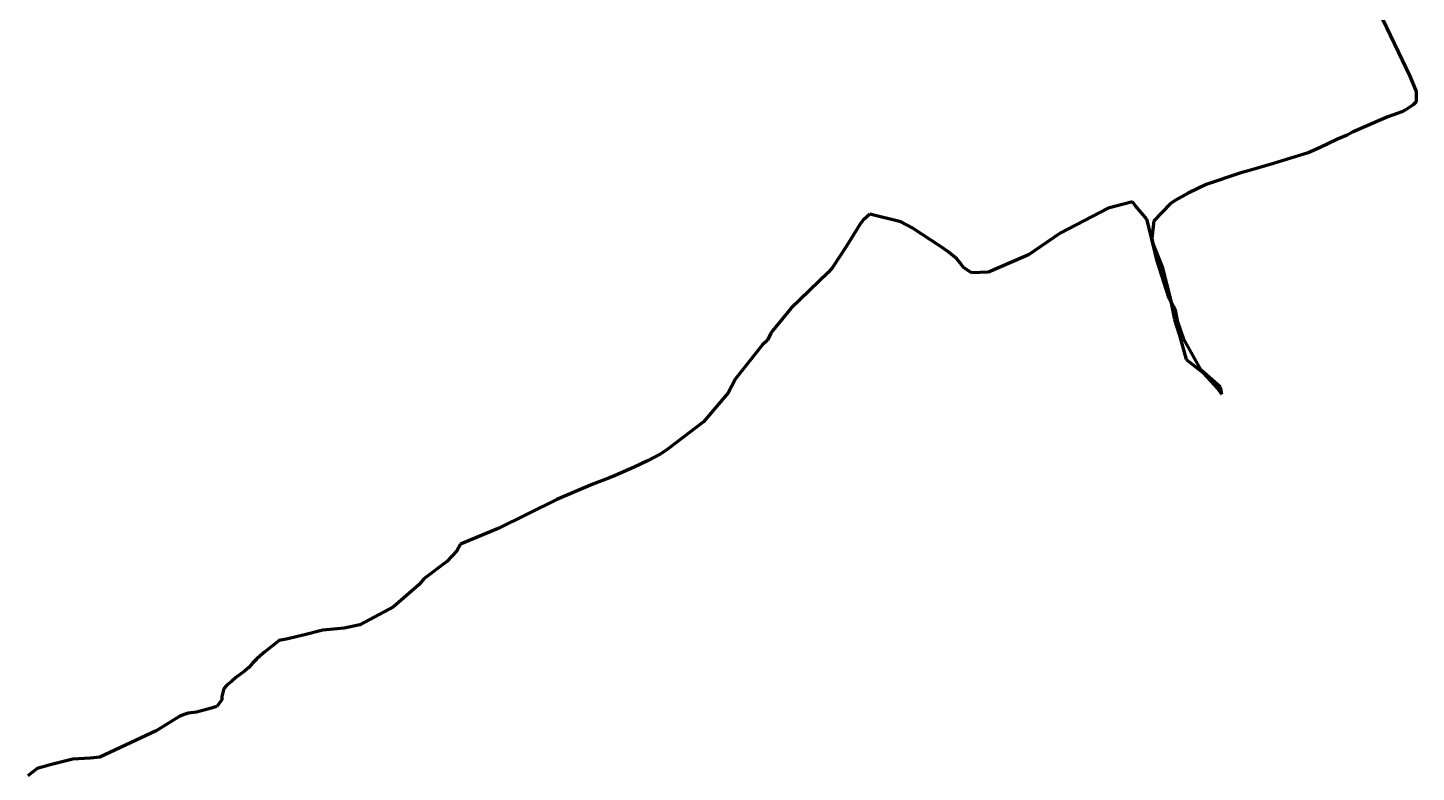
# Model space of a CAD drawing. Header units: inches. Extents: x 0 to 210, y 43 to 254.
# Drawn here: x 50.32 to 78.12, y 135.06 to 149.96 of the extents above; entities that cross this region are included whole.
import ezdxf

# ---------------------------------------------------------------- set-up
doc = ezdxf.new("R2010")
doc.units = ezdxf.units.IN
doc.header["$MEASUREMENT"] = 0
doc.layers.add('Layer 1', color=7, linetype='Continuous')

# ---------------------------------------------------------------- blocks, each defined once
blk = doc.blocks.new('block 135')
at = {"layer": 'Layer 1', "color": 12, "lineweight": 70, "true_color": 0xcc0000}
blk.add_lwpolyline([(77.365, 150.304), (77.683, 149.65)], dxfattribs=at)
blk = doc.blocks.new('block 136')
at = {"layer": 'Layer 1', "color": 12, "lineweight": 70, "true_color": 0xcc0000}
blk.add_lwpolyline([(77.683, 149.65), (77.993, 148.993)], dxfattribs=at)
blk = doc.blocks.new('block 137')
at = {"layer": 'Layer 1', "color": 12, "lineweight": 70, "true_color": 0xcc0000}
blk.add_lwpolyline([(77.993, 148.993), (78.122, 148.69)], dxfattribs=at)
blk = doc.blocks.new('block 138')
at = {"layer": 'Layer 1', "color": 12, "lineweight": 70, "true_color": 0xcc0000}
blk.add_lwpolyline([(78.122, 148.69), (78.118, 148.484)], dxfattribs=at)
blk = doc.blocks.new('block 139')
at = {"layer": 'Layer 1', "color": 12, "lineweight": 70, "true_color": 0xcc0000}
blk.add_lwpolyline([(78.118, 148.484), (78.06, 148.423)], dxfattribs=at)
blk = doc.blocks.new('block 140')
at = {"layer": 'Layer 1', "color": 12, "lineweight": 70, "true_color": 0xcc0000}
blk.add_lwpolyline([(78.06, 148.423), (77.923, 148.329)], dxfattribs=at)
blk = doc.blocks.new('block 141')
at = {"layer": 'Layer 1', "color": 12, "lineweight": 70, "true_color": 0xcc0000}
blk.add_lwpolyline([(77.923, 148.329), (77.833, 148.285)], dxfattribs=at)
blk = doc.blocks.new('block 142')
at = {"layer": 'Layer 1', "color": 12, "lineweight": 70, "true_color": 0xcc0000}
blk.add_lwpolyline([(77.833, 148.285), (77.556, 148.184)], dxfattribs=at)
blk = doc.blocks.new('block 143')
at = {"layer": 'Layer 1', "color": 12, "lineweight": 70, "true_color": 0xcc0000}
blk.add_lwpolyline([(77.556, 148.184), (77.365, 148.103)], dxfattribs=at)
blk = doc.blocks.new('block 144')
at = {"layer": 'Layer 1', "color": 12, "lineweight": 70, "true_color": 0xcc0000}
blk.add_lwpolyline([(77.365, 148.103), (77.263, 148.056)], dxfattribs=at)
blk = doc.blocks.new('block 145')
at = {"layer": 'Layer 1', "color": 12, "lineweight": 70, "true_color": 0xcc0000}
blk.add_lwpolyline([(77.263, 148.056), (76.847, 147.877)], dxfattribs=at)
blk = doc.blocks.new('block 146')
at = {"layer": 'Layer 1', "color": 12, "lineweight": 70, "true_color": 0xcc0000}
blk.add_lwpolyline([(76.847, 147.877), (76.741, 147.813)], dxfattribs=at)
blk = doc.blocks.new('block 147')
at = {"layer": 'Layer 1', "color": 12, "lineweight": 70, "true_color": 0xcc0000}
blk.add_lwpolyline([(76.741, 147.813), (76.543, 147.736)], dxfattribs=at)
blk = doc.blocks.new('block 148')
at = {"layer": 'Layer 1', "color": 12, "lineweight": 70, "true_color": 0xcc0000}
blk.add_lwpolyline([(76.543, 147.736), (76.187, 147.564)], dxfattribs=at)
blk = doc.blocks.new('block 149')
at = {"layer": 'Layer 1', "color": 12, "lineweight": 70, "true_color": 0xcc0000}
blk.add_lwpolyline([(76.187, 147.564), (75.96, 147.463)], dxfattribs=at)
blk = doc.blocks.new('block 150')
at = {"layer": 'Layer 1', "color": 12, "lineweight": 70, "true_color": 0xcc0000}
blk.add_lwpolyline([(75.96, 147.463), (75.267, 147.25)], dxfattribs=at)
blk = doc.blocks.new('block 151')
at = {"layer": 'Layer 1', "color": 12, "lineweight": 70, "true_color": 0xcc0000}
blk.add_lwpolyline([(75.267, 147.25), (74.828, 147.119)], dxfattribs=at)
blk = doc.blocks.new('block 152')
at = {"layer": 'Layer 1', "color": 12, "lineweight": 70, "true_color": 0xcc0000}
blk.add_lwpolyline([(74.828, 147.119), (74.612, 147.058)], dxfattribs=at)
blk = doc.blocks.new('block 153')
at = {"layer": 'Layer 1', "color": 12, "lineweight": 70, "true_color": 0xcc0000}
blk.add_lwpolyline([(74.612, 147.058), (73.915, 146.826)], dxfattribs=at)
blk = doc.blocks.new('block 154')
at = {"layer": 'Layer 1', "color": 12, "lineweight": 70, "true_color": 0xcc0000}
blk.add_lwpolyline([(73.915, 146.826), (73.555, 146.654)], dxfattribs=at)
blk = doc.blocks.new('block 155')
at = {"layer": 'Layer 1', "color": 12, "lineweight": 70, "true_color": 0xcc0000}
blk.add_lwpolyline([(73.555, 146.654), (73.305, 146.512)], dxfattribs=at)
blk = doc.blocks.new('block 156')
at = {"layer": 'Layer 1', "color": 12, "lineweight": 70, "true_color": 0xcc0000}
blk.add_lwpolyline([(73.305, 146.512), (73.195, 146.438)], dxfattribs=at)
blk = doc.blocks.new('block 157')
at = {"layer": 'Layer 1', "color": 12, "lineweight": 70, "true_color": 0xcc0000}
blk.add_lwpolyline([(73.195, 146.438), (72.87, 146.101)], dxfattribs=at)
blk = doc.blocks.new('block 158')
at = {"layer": 'Layer 1', "color": 12, "lineweight": 70, "true_color": 0xcc0000}
blk.add_lwpolyline([(72.87, 146.101), (72.825, 145.747)], dxfattribs=at)
blk = doc.blocks.new('block 159')
at = {"layer": 'Layer 1', "color": 12, "lineweight": 70, "true_color": 0xcc0000}
blk.add_lwpolyline([(72.825, 145.747), (72.845, 145.649)], dxfattribs=at)
blk = doc.blocks.new('block 160')
at = {"layer": 'Layer 1', "color": 12, "lineweight": 70, "true_color": 0xcc0000}
blk.add_lwpolyline([(72.845, 145.649), (73.035, 145.181)], dxfattribs=at)
blk = doc.blocks.new('block 161')
at = {"layer": 'Layer 1', "color": 12, "lineweight": 70, "true_color": 0xcc0000}
blk.add_lwpolyline([(73.035, 145.181), (73.199, 144.527)], dxfattribs=at)
blk = doc.blocks.new('block 162')
at = {"layer": 'Layer 1', "color": 12, "lineweight": 70, "true_color": 0xcc0000}
blk.add_lwpolyline([(73.199, 144.527), (73.285, 144.126)], dxfattribs=at)
blk = doc.blocks.new('block 163')
at = {"layer": 'Layer 1', "color": 12, "lineweight": 70, "true_color": 0xcc0000}
blk.add_lwpolyline([(73.285, 144.126), (73.378, 143.832)], dxfattribs=at)
blk = doc.blocks.new('block 164')
at = {"layer": 'Layer 1', "color": 12, "lineweight": 70, "true_color": 0xcc0000}
blk.add_lwpolyline([(73.378, 143.832), (73.518, 143.323)], dxfattribs=at)
blk = doc.blocks.new('block 165')
at = {"layer": 'Layer 1', "color": 12, "lineweight": 70, "true_color": 0xcc0000}
blk.add_lwpolyline([(73.518, 143.323), (73.85, 143.067)], dxfattribs=at)
blk = doc.blocks.new('block 166')
at = {"layer": 'Layer 1', "color": 12, "lineweight": 70, "true_color": 0xcc0000}
blk.add_lwpolyline([(73.85, 143.067), (74.144, 142.744)], dxfattribs=at)
blk = doc.blocks.new('block 167')
at = {"layer": 'Layer 1', "color": 12, "lineweight": 70, "true_color": 0xcc0000}
blk.add_lwpolyline([(74.144, 142.744), (74.231, 142.633)], dxfattribs=at)
blk = doc.blocks.new('block 168')
at = {"layer": 'Layer 1', "color": 12, "lineweight": 70, "true_color": 0xcc0000}
blk.add_lwpolyline([(74.231, 142.633), (74.2, 142.774)], dxfattribs=at)
blk = doc.blocks.new('block 169')
at = {"layer": 'Layer 1', "color": 12, "lineweight": 70, "true_color": 0xcc0000}
blk.add_lwpolyline([(74.2, 142.774), (73.819, 143.111)], dxfattribs=at)
blk = doc.blocks.new('block 170')
at = {"layer": 'Layer 1', "color": 12, "lineweight": 70, "true_color": 0xcc0000}
blk.add_lwpolyline([(73.819, 143.111), (73.459, 143.745)], dxfattribs=at)
blk = doc.blocks.new('block 171')
at = {"layer": 'Layer 1', "color": 12, "lineweight": 70, "true_color": 0xcc0000}
blk.add_lwpolyline([(73.459, 143.745), (73.351, 144.075)], dxfattribs=at)
blk = doc.blocks.new('block 172')
at = {"layer": 'Layer 1', "color": 12, "lineweight": 70, "true_color": 0xcc0000}
blk.add_lwpolyline([(73.351, 144.075), (73.299, 144.311)], dxfattribs=at)
blk = doc.blocks.new('block 173')
at = {"layer": 'Layer 1', "color": 12, "lineweight": 70, "true_color": 0xcc0000}
blk.add_lwpolyline([(73.299, 144.311), (73.176, 144.547)], dxfattribs=at)
blk = doc.blocks.new('block 174')
at = {"layer": 'Layer 1', "color": 12, "lineweight": 70, "true_color": 0xcc0000}
blk.add_lwpolyline([(73.176, 144.547), (72.931, 145.322)], dxfattribs=at)
blk = doc.blocks.new('block 175')
at = {"layer": 'Layer 1', "color": 12, "lineweight": 70, "true_color": 0xcc0000}
blk.add_lwpolyline([(72.931, 145.322), (72.902, 145.434)], dxfattribs=at)
blk = doc.blocks.new('block 176')
at = {"layer": 'Layer 1', "color": 12, "lineweight": 70, "true_color": 0xcc0000}
blk.add_lwpolyline([(72.902, 145.434), (72.743, 146.084)], dxfattribs=at)
blk = doc.blocks.new('block 177')
at = {"layer": 'Layer 1', "color": 12, "lineweight": 70, "true_color": 0xcc0000}
blk.add_lwpolyline([(72.743, 146.084), (72.725, 146.131)], dxfattribs=at)
blk = doc.blocks.new('block 178')
at = {"layer": 'Layer 1', "color": 12, "lineweight": 70, "true_color": 0xcc0000}
blk.add_lwpolyline([(72.725, 146.131), (72.5, 146.401)], dxfattribs=at)
blk = doc.blocks.new('block 179')
at = {"layer": 'Layer 1', "color": 12, "lineweight": 70, "true_color": 0xcc0000}
blk.add_lwpolyline([(72.5, 146.401), (72.442, 146.482)], dxfattribs=at)
blk = doc.blocks.new('block 180')
at = {"layer": 'Layer 1', "color": 12, "lineweight": 70, "true_color": 0xcc0000}
blk.add_lwpolyline([(72.442, 146.482), (71.953, 146.354)], dxfattribs=at)
blk = doc.blocks.new('block 181')
at = {"layer": 'Layer 1', "color": 12, "lineweight": 70, "true_color": 0xcc0000}
blk.add_lwpolyline([(71.953, 146.354), (70.99, 145.855)], dxfattribs=at)
blk = doc.blocks.new('block 182')
at = {"layer": 'Layer 1', "color": 12, "lineweight": 70, "true_color": 0xcc0000}
blk.add_lwpolyline([(70.99, 145.855), (70.359, 145.42)], dxfattribs=at)
blk = doc.blocks.new('block 183')
at = {"layer": 'Layer 1', "color": 12, "lineweight": 70, "true_color": 0xcc0000}
blk.add_lwpolyline([(70.359, 145.42), (70.249, 145.37)], dxfattribs=at)
blk = doc.blocks.new('block 184')
at = {"layer": 'Layer 1', "color": 12, "lineweight": 70, "true_color": 0xcc0000}
blk.add_lwpolyline([(70.249, 145.37), (69.556, 145.073)], dxfattribs=at)
blk = doc.blocks.new('block 185')
at = {"layer": 'Layer 1', "color": 12, "lineweight": 70, "true_color": 0xcc0000}
blk.add_lwpolyline([(69.556, 145.073), (69.215, 145.059)], dxfattribs=at)
blk = doc.blocks.new('block 186')
at = {"layer": 'Layer 1', "color": 12, "lineweight": 70, "true_color": 0xcc0000}
blk.add_lwpolyline([(69.215, 145.059), (69.05, 145.174)], dxfattribs=at)
blk = doc.blocks.new('block 187')
at = {"layer": 'Layer 1', "color": 12, "lineweight": 70, "true_color": 0xcc0000}
blk.add_lwpolyline([(69.05, 145.174), (68.988, 145.258)], dxfattribs=at)
blk = doc.blocks.new('block 188')
at = {"layer": 'Layer 1', "color": 12, "lineweight": 70, "true_color": 0xcc0000}
blk.add_lwpolyline([(68.988, 145.258), (68.925, 145.339)], dxfattribs=at)
blk = doc.blocks.new('block 189')
at = {"layer": 'Layer 1', "color": 12, "lineweight": 70, "true_color": 0xcc0000}
blk.add_lwpolyline([(68.925, 145.339), (68.74, 145.488)], dxfattribs=at)
blk = doc.blocks.new('block 190')
at = {"layer": 'Layer 1', "color": 12, "lineweight": 70, "true_color": 0xcc0000}
blk.add_lwpolyline([(68.74, 145.488), (68.609, 145.578)], dxfattribs=at)
blk = doc.blocks.new('block 191')
at = {"layer": 'Layer 1', "color": 12, "lineweight": 70, "true_color": 0xcc0000}
blk.add_lwpolyline([(68.609, 145.578), (68.027, 145.959)], dxfattribs=at)
blk = doc.blocks.new('block 192')
at = {"layer": 'Layer 1', "color": 12, "lineweight": 70, "true_color": 0xcc0000}
blk.add_lwpolyline([(68.027, 145.959), (67.8, 146.078)], dxfattribs=at)
blk = doc.blocks.new('block 193')
at = {"layer": 'Layer 1', "color": 12, "lineweight": 70, "true_color": 0xcc0000}
blk.add_lwpolyline([(67.8, 146.078), (67.182, 146.232)], dxfattribs=at)
blk = doc.blocks.new('block 194')
at = {"layer": 'Layer 1', "color": 12, "lineweight": 70, "true_color": 0xcc0000}
blk.add_lwpolyline([(67.182, 146.232), (67.045, 146.111)], dxfattribs=at)
blk = doc.blocks.new('block 195')
at = {"layer": 'Layer 1', "color": 12, "lineweight": 70, "true_color": 0xcc0000}
blk.add_lwpolyline([(67.045, 146.111), (66.997, 146.047)], dxfattribs=at)
blk = doc.blocks.new('block 196')
at = {"layer": 'Layer 1', "color": 12, "lineweight": 70, "true_color": 0xcc0000}
blk.add_lwpolyline([(66.997, 146.047), (66.714, 145.595)], dxfattribs=at)
blk = doc.blocks.new('block 197')
at = {"layer": 'Layer 1', "color": 12, "lineweight": 70, "true_color": 0xcc0000}
blk.add_lwpolyline([(66.714, 145.595), (66.433, 145.167)], dxfattribs=at)
blk = doc.blocks.new('block 198')
at = {"layer": 'Layer 1', "color": 12, "lineweight": 70, "true_color": 0xcc0000}
blk.add_lwpolyline([(66.433, 145.167), (66.349, 145.069)], dxfattribs=at)
blk = doc.blocks.new('block 199')
at = {"layer": 'Layer 1', "color": 12, "lineweight": 70, "true_color": 0xcc0000}
blk.add_lwpolyline([(66.349, 145.069), (65.602, 144.348)], dxfattribs=at)
blk = doc.blocks.new('block 200')
at = {"layer": 'Layer 1', "color": 12, "lineweight": 70, "true_color": 0xcc0000}
blk.add_lwpolyline([(65.602, 144.348), (65.23, 143.9)], dxfattribs=at)
blk = doc.blocks.new('block 201')
at = {"layer": 'Layer 1', "color": 12, "lineweight": 70, "true_color": 0xcc0000}
blk.add_lwpolyline([(65.23, 143.9), (65.201, 143.852)], dxfattribs=at)
blk = doc.blocks.new('block 202')
at = {"layer": 'Layer 1', "color": 12, "lineweight": 70, "true_color": 0xcc0000}
blk.add_lwpolyline([(65.201, 143.852), (65.13, 143.714)], dxfattribs=at)
blk = doc.blocks.new('block 203')
at = {"layer": 'Layer 1', "color": 12, "lineweight": 70, "true_color": 0xcc0000}
blk.add_lwpolyline([(65.13, 143.714), (65.022, 143.61)], dxfattribs=at)
blk = doc.blocks.new('block 204')
at = {"layer": 'Layer 1', "color": 12, "lineweight": 70, "true_color": 0xcc0000}
blk.add_lwpolyline([(65.022, 143.61), (64.491, 142.936)], dxfattribs=at)
blk = doc.blocks.new('block 205')
at = {"layer": 'Layer 1', "color": 12, "lineweight": 70, "true_color": 0xcc0000}
blk.add_lwpolyline([(64.491, 142.936), (64.342, 142.656)], dxfattribs=at)
blk = doc.blocks.new('block 206')
at = {"layer": 'Layer 1', "color": 12, "lineweight": 70, "true_color": 0xcc0000}
blk.add_lwpolyline([(64.342, 142.656), (63.851, 142.076)], dxfattribs=at)
blk = doc.blocks.new('block 207')
at = {"layer": 'Layer 1', "color": 12, "lineweight": 70, "true_color": 0xcc0000}
blk.add_lwpolyline([(63.851, 142.076), (63.122, 141.52)], dxfattribs=at)
blk = doc.blocks.new('block 208')
at = {"layer": 'Layer 1', "color": 12, "lineweight": 70, "true_color": 0xcc0000}
blk.add_lwpolyline([(63.122, 141.52), (62.999, 141.439)], dxfattribs=at)
blk = doc.blocks.new('block 209')
at = {"layer": 'Layer 1', "color": 12, "lineweight": 70, "true_color": 0xcc0000}
blk.add_lwpolyline([(62.999, 141.439), (62.729, 141.294)], dxfattribs=at)
blk = doc.blocks.new('block 210')
at = {"layer": 'Layer 1', "color": 12, "lineweight": 70, "true_color": 0xcc0000}
blk.add_lwpolyline([(62.729, 141.294), (62.461, 141.17)], dxfattribs=at)
blk = doc.blocks.new('block 211')
at = {"layer": 'Layer 1', "color": 12, "lineweight": 70, "true_color": 0xcc0000}
blk.add_lwpolyline([(62.461, 141.17), (62.082, 141.001)], dxfattribs=at)
blk = doc.blocks.new('block 212')
at = {"layer": 'Layer 1', "color": 12, "lineweight": 70, "true_color": 0xcc0000}
blk.add_lwpolyline([(62.082, 141.001), (61.967, 140.954)], dxfattribs=at)
blk = doc.blocks.new('block 213')
at = {"layer": 'Layer 1', "color": 12, "lineweight": 70, "true_color": 0xcc0000}
blk.add_lwpolyline([(61.967, 140.954), (61.633, 140.829)], dxfattribs=at)
blk = doc.blocks.new('block 214')
at = {"layer": 'Layer 1', "color": 12, "lineweight": 70, "true_color": 0xcc0000}
blk.add_lwpolyline([(61.633, 140.829), (60.915, 140.522)], dxfattribs=at)
blk = doc.blocks.new('block 215')
at = {"layer": 'Layer 1', "color": 12, "lineweight": 70, "true_color": 0xcc0000}
blk.add_lwpolyline([(60.915, 140.522), (59.739, 139.939)], dxfattribs=at)
blk = doc.blocks.new('block 216')
at = {"layer": 'Layer 1', "color": 12, "lineweight": 70, "true_color": 0xcc0000}
blk.add_lwpolyline([(59.739, 139.939), (58.982, 139.629)], dxfattribs=at)
blk = doc.blocks.new('block 217')
at = {"layer": 'Layer 1', "color": 12, "lineweight": 70, "true_color": 0xcc0000}
blk.add_lwpolyline([(58.982, 139.629), (58.909, 139.498)], dxfattribs=at)
blk = doc.blocks.new('block 218')
at = {"layer": 'Layer 1', "color": 12, "lineweight": 70, "true_color": 0xcc0000}
blk.add_lwpolyline([(58.909, 139.498), (58.713, 139.278)], dxfattribs=at)
blk = doc.blocks.new('block 219')
at = {"layer": 'Layer 1', "color": 12, "lineweight": 70, "true_color": 0xcc0000}
blk.add_lwpolyline([(58.713, 139.278), (58.251, 138.931)], dxfattribs=at)
blk = doc.blocks.new('block 220')
at = {"layer": 'Layer 1', "color": 12, "lineweight": 70, "true_color": 0xcc0000}
blk.add_lwpolyline([(58.251, 138.931), (58.154, 138.824)], dxfattribs=at)
blk = doc.blocks.new('block 221')
at = {"layer": 'Layer 1', "color": 12, "lineweight": 70, "true_color": 0xcc0000}
blk.add_lwpolyline([(58.154, 138.824), (57.644, 138.375)], dxfattribs=at)
blk = doc.blocks.new('block 222')
at = {"layer": 'Layer 1', "color": 12, "lineweight": 70, "true_color": 0xcc0000}
blk.add_lwpolyline([(57.644, 138.375), (56.97, 138.011)], dxfattribs=at)
blk = doc.blocks.new('block 223')
at = {"layer": 'Layer 1', "color": 12, "lineweight": 70, "true_color": 0xcc0000}
blk.add_lwpolyline([(56.97, 138.011), (56.654, 137.944)], dxfattribs=at)
blk = doc.blocks.new('block 224')
at = {"layer": 'Layer 1', "color": 12, "lineweight": 70, "true_color": 0xcc0000}
blk.add_lwpolyline([(56.654, 137.944), (56.229, 137.906)], dxfattribs=at)
blk = doc.blocks.new('block 225')
at = {"layer": 'Layer 1', "color": 12, "lineweight": 70, "true_color": 0xcc0000}
blk.add_lwpolyline([(56.229, 137.906), (55.863, 137.812)], dxfattribs=at)
blk = doc.blocks.new('block 226')
at = {"layer": 'Layer 1', "color": 12, "lineweight": 70, "true_color": 0xcc0000}
blk.add_lwpolyline([(55.863, 137.812), (55.528, 137.735)], dxfattribs=at)
blk = doc.blocks.new('block 227')
at = {"layer": 'Layer 1', "color": 12, "lineweight": 70, "true_color": 0xcc0000}
blk.add_lwpolyline([(55.528, 137.735), (55.355, 137.698)], dxfattribs=at)
blk = doc.blocks.new('block 228')
at = {"layer": 'Layer 1', "color": 12, "lineweight": 70, "true_color": 0xcc0000}
blk.add_lwpolyline([(55.355, 137.698), (55.068, 137.475)], dxfattribs=at)
blk = doc.blocks.new('block 229')
at = {"layer": 'Layer 1', "color": 12, "lineweight": 70, "true_color": 0xcc0000}
blk.add_lwpolyline([(55.068, 137.475), (54.98, 137.401)], dxfattribs=at)
blk = doc.blocks.new('block 230')
at = {"layer": 'Layer 1', "color": 12, "lineweight": 70, "true_color": 0xcc0000}
blk.add_lwpolyline([(54.98, 137.401), (54.899, 137.323)], dxfattribs=at)
blk = doc.blocks.new('block 231')
at = {"layer": 'Layer 1', "color": 12, "lineweight": 70, "true_color": 0xcc0000}
blk.add_lwpolyline([(54.899, 137.323), (54.822, 137.246)], dxfattribs=at)
blk = doc.blocks.new('block 232')
at = {"layer": 'Layer 1', "color": 12, "lineweight": 70, "true_color": 0xcc0000}
blk.add_lwpolyline([(54.822, 137.246), (54.747, 137.158)], dxfattribs=at)
blk = doc.blocks.new('block 233')
at = {"layer": 'Layer 1', "color": 12, "lineweight": 70, "true_color": 0xcc0000}
blk.add_lwpolyline([(54.747, 137.158), (54.662, 137.084)], dxfattribs=at)
blk = doc.blocks.new('block 234')
at = {"layer": 'Layer 1', "color": 12, "lineweight": 70, "true_color": 0xcc0000}
blk.add_lwpolyline([(54.662, 137.084), (54.483, 136.956)], dxfattribs=at)
blk = doc.blocks.new('block 235')
at = {"layer": 'Layer 1', "color": 12, "lineweight": 70, "true_color": 0xcc0000}
blk.add_lwpolyline([(54.483, 136.956), (54.402, 136.882)], dxfattribs=at)
blk = doc.blocks.new('block 236')
at = {"layer": 'Layer 1', "color": 12, "lineweight": 70, "true_color": 0xcc0000}
blk.add_lwpolyline([(54.402, 136.882), (54.313, 136.811)], dxfattribs=at)
blk = doc.blocks.new('block 237')
at = {"layer": 'Layer 1', "color": 12, "lineweight": 70, "true_color": 0xcc0000}
blk.add_lwpolyline([(54.313, 136.811), (54.246, 136.74)], dxfattribs=at)
blk = doc.blocks.new('block 238')
at = {"layer": 'Layer 1', "color": 12, "lineweight": 70, "true_color": 0xcc0000}
blk.add_lwpolyline([(54.246, 136.74), (54.207, 136.582)], dxfattribs=at)
blk = doc.blocks.new('block 239')
at = {"layer": 'Layer 1', "color": 12, "lineweight": 70, "true_color": 0xcc0000}
blk.add_lwpolyline([(54.207, 136.582), (54.207, 136.514)], dxfattribs=at)
blk = doc.blocks.new('block 240')
at = {"layer": 'Layer 1', "color": 12, "lineweight": 70, "true_color": 0xcc0000}
blk.add_lwpolyline([(54.207, 136.514), (54.103, 136.376)], dxfattribs=at)
blk = doc.blocks.new('block 241')
at = {"layer": 'Layer 1', "color": 12, "lineweight": 70, "true_color": 0xcc0000}
blk.add_lwpolyline([(54.103, 136.376), (53.973, 136.342)], dxfattribs=at)
blk = doc.blocks.new('block 242')
at = {"layer": 'Layer 1', "color": 12, "lineweight": 70, "true_color": 0xcc0000}
blk.add_lwpolyline([(53.973, 136.342), (53.901, 136.319)], dxfattribs=at)
blk = doc.blocks.new('block 243')
at = {"layer": 'Layer 1', "color": 12, "lineweight": 70, "true_color": 0xcc0000}
blk.add_lwpolyline([(53.901, 136.319), (53.697, 136.268)], dxfattribs=at)
blk = doc.blocks.new('block 244')
at = {"layer": 'Layer 1', "color": 12, "lineweight": 70, "true_color": 0xcc0000}
blk.add_lwpolyline([(53.697, 136.268), (53.53, 136.245)], dxfattribs=at)
blk = doc.blocks.new('block 245')
at = {"layer": 'Layer 1', "color": 12, "lineweight": 70, "true_color": 0xcc0000}
blk.add_lwpolyline([(53.53, 136.245), (53.451, 136.218)], dxfattribs=at)
blk = doc.blocks.new('block 246')
at = {"layer": 'Layer 1', "color": 12, "lineweight": 70, "true_color": 0xcc0000}
blk.add_lwpolyline([(53.451, 136.218), (53.364, 136.184)], dxfattribs=at)
blk = doc.blocks.new('block 247')
at = {"layer": 'Layer 1', "color": 12, "lineweight": 70, "true_color": 0xcc0000}
blk.add_lwpolyline([(53.364, 136.184), (52.894, 135.894)], dxfattribs=at)
blk = doc.blocks.new('block 248')
at = {"layer": 'Layer 1', "color": 12, "lineweight": 70, "true_color": 0xcc0000}
blk.add_lwpolyline([(52.894, 135.894), (51.764, 135.365)], dxfattribs=at)
blk = doc.blocks.new('block 249')
at = {"layer": 'Layer 1', "color": 12, "lineweight": 70, "true_color": 0xcc0000}
blk.add_lwpolyline([(51.764, 135.365), (51.568, 135.344)], dxfattribs=at)
blk = doc.blocks.new('block 250')
at = {"layer": 'Layer 1', "color": 12, "lineweight": 70, "true_color": 0xcc0000}
blk.add_lwpolyline([(51.568, 135.344), (51.219, 135.324)], dxfattribs=at)
blk = doc.blocks.new('block 251')
at = {"layer": 'Layer 1', "color": 12, "lineweight": 70, "true_color": 0xcc0000}
blk.add_lwpolyline([(51.219, 135.324), (51.065, 135.284)], dxfattribs=at)
blk = doc.blocks.new('block 252')
at = {"layer": 'Layer 1', "color": 12, "lineweight": 70, "true_color": 0xcc0000}
blk.add_lwpolyline([(51.065, 135.284), (50.796, 135.216)], dxfattribs=at)
blk = doc.blocks.new('block 253')
at = {"layer": 'Layer 1', "color": 12, "lineweight": 70, "true_color": 0xcc0000}
blk.add_lwpolyline([(50.796, 135.216), (50.511, 135.136)], dxfattribs=at)
blk = doc.blocks.new('block 254')
at = {"layer": 'Layer 1', "color": 12, "lineweight": 70, "true_color": 0xcc0000}
blk.add_lwpolyline([(50.511, 135.136), (50.32, 134.991)], dxfattribs=at)
blk = doc.blocks.new('block 2')
at = {"layer": 'Layer 1'}
for name in ['block 135', 'block 136', 'block 137', 'block 139', 'block 138', 'block 142', 'block 141', 'block 140', 'block 145', 'block 144', 'block 143', 'block 148', 'block 147', 'block 146', 'block 150', 'block 149', 'block 152', 'block 151', 'block 154', 'block 153', 'block 155', 'block 181', 'block 180', 'block 179', 'block 178', 'block 157', 'block 156', 'block 196', 'block 195', 'block 194', 'block 193', 'block 192', 'block 177', 'block 176', 'block 158', 'block 191', 'block 182', 'block 159', 'block 197', 'block 190', 'block 189', 'block 183', 'block 160', 'block 175', 'block 198', 'block 188', 'block 187', 'block 186', 'block 184', 'block 174', 'block 161', 'block 199', 'block 185', 'block 200', 'block 173', 'block 162', 'block 172', 'block 163', 'block 171', 'block 202', 'block 201', 'block 164', 'block 170', 'block 204', 'block 203', 'block 165', 'block 205', 'block 169', 'block 166', 'block 206', 'block 167', 'block 168', 'block 207', 'block 208', 'block 210', 'block 209', 'block 212', 'block 211', 'block 214', 'block 213', 'block 215', 'block 216', 'block 217', 'block 218', 'block 219', 'block 221', 'block 220', 'block 222', 'block 225', 'block 224', 'block 223', 'block 228', 'block 227', 'block 226', 'block 230', 'block 229', 'block 234', 'block 233', 'block 232', 'block 231', 'block 237', 'block 236', 'block 235', 'block 240', 'block 238', 'block 239', 'block 245', 'block 244', 'block 243', 'block 242', 'block 241', 'block 247', 'block 246', 'block 248', 'block 254', 'block 253', 'block 252', 'block 251', 'block 250', 'block 249']:
    blk.add_blockref(name, (0, 0), dxfattribs=at)

msp = doc.modelspace()

# ---------------------------------------------------------------- block references
at = {"layer": 'Layer 1'}
msp.add_blockref('block 2', (0, 0), dxfattribs=at)

doc.saveas('drawing.dxf')
